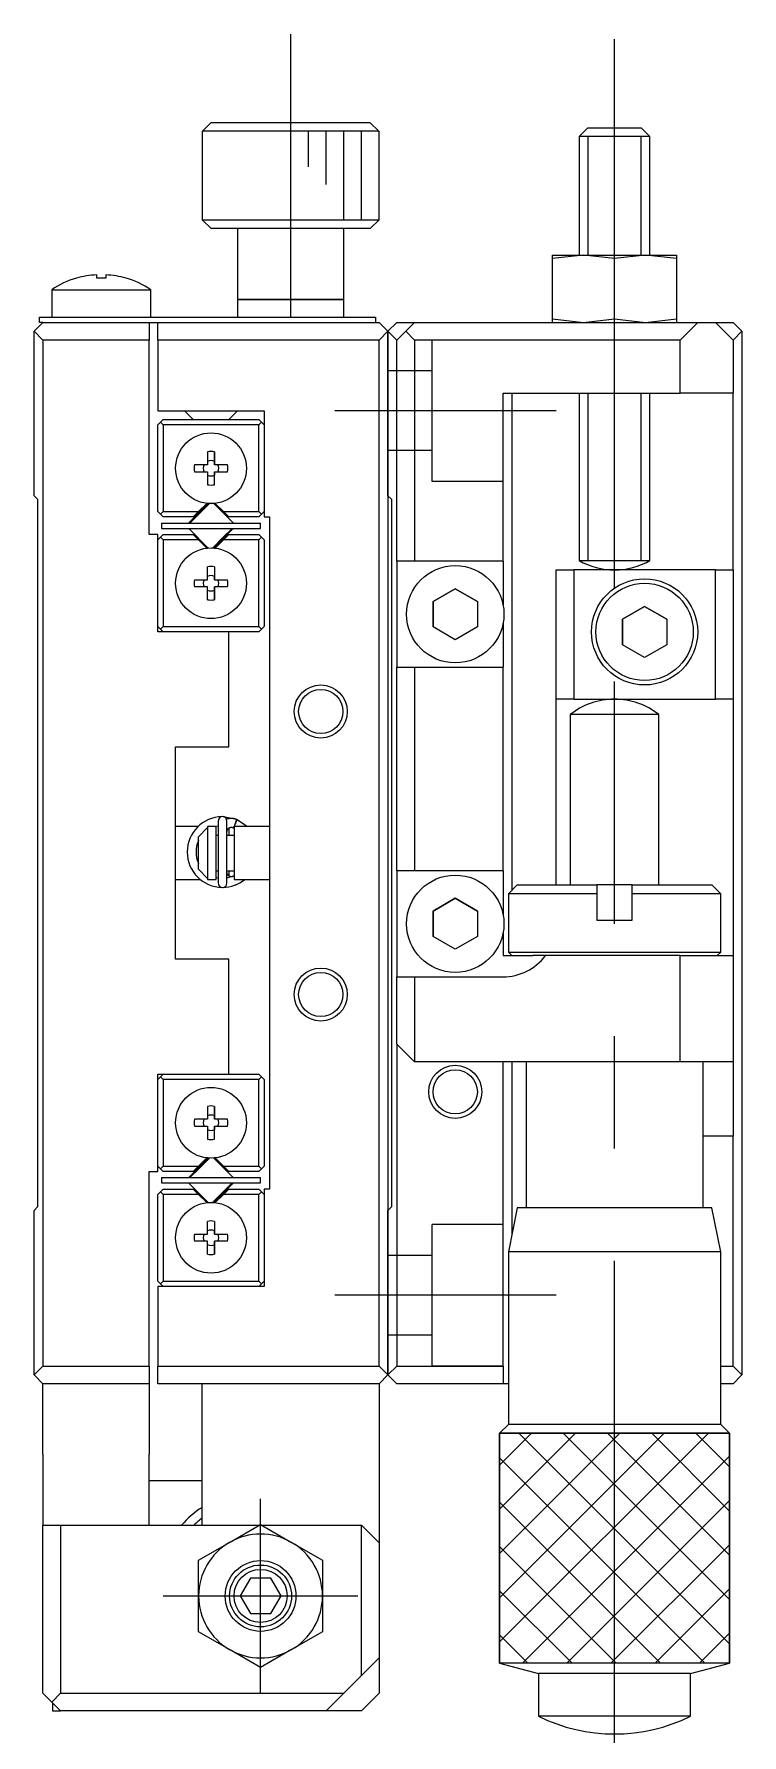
# Model space of a CAD drawing. Extents: x -7 to 351, y 10 to 246.
# Drawn here: x -7.4 to 32.6, y 88.6 to 184.7 of the extents above; entities that cross this region are included whole.
import ezdxf

# ---------------------------------------------------------------- set-up
doc = ezdxf.new("R2010")
doc.units = 0
doc.linetypes.add('CENTER', pattern=[50.8, 31.75, -6.35, 6.35, -6.35])
doc.linetypes.add('DASHED', pattern=[19.05, 12.7, -6.35])
doc.layers.get('0').update_dxf_attribs({"linetype": 'CONTINUOUS'})
doc.layers.add('CENTER', color=1, linetype='CENTER')

msp = doc.modelspace()

# ---------------------------------------------------------------- linework, layer by layer
at = {"color": 7, "linetype": 'CONTINUOUS'}
for p, q in [((2.157, 179.237), (2.659, 179.737)), ((2.157, 178.737), (2.157, 179.237)), ((12.125, 179.237), (2.157, 179.237)), ((2.659, 179.737), (11.623, 179.737)), ((11.623, 179.737), (12.125, 179.237)), ((12.125, 179.237), (12.125, 178.737)), ((23.691, 179.187), (23.441, 178.937)), ((25.441, 178.937), (23.441, 178.937)), ((23.441, 178.937), (23.441, 172.237)), ((23.941, 179.437), (23.691, 179.187)), ((23.941, 179.437), (25.441, 179.437)), ((25.441, 179.437), (26.941, 179.437)), ((27.441, 178.937), (25.441, 178.937)), ((27.191, 179.187), (26.941, 179.437)), ((27.441, 178.937), (27.191, 179.187)), ((27.441, 172.237), (27.441, 178.937)), ((2.141, 178.737), (2.157, 178.737)), ((2.141, 178.737), (2.141, 174.237)), ((12.125, 178.737), (12.141, 178.737)), ((12.141, 174.237), (12.141, 178.737)), ((2.141, 174.237), (12.141, 174.237)), ((2.141, 174.237), (2.641, 173.737)), ((11.641, 173.737), (12.141, 174.237)), ((11.641, 173.737), (2.641, 173.737)), ((4.141, 173.737), (4.141, 169.737)), ((10.141, 169.737), (10.141, 173.737)), ((23.691, 172.237), (21.941, 172.04)), ((21.941, 172.04), (21.941, 172.237)), ((21.941, 172.237), (23.691, 172.237)), ((23.691, 172.237), (27.191, 172.237)), ((25.441, 172.04), (23.691, 172.237)), ((27.191, 172.237), (25.441, 172.04)), ((28.941, 172.04), (27.191, 172.237)), ((27.191, 172.237), (28.941, 172.237)), ((28.941, 172.237), (28.941, 172.04)), ((21.941, 168.634), (21.941, 172.04)), ((25.441, 168.634), (25.441, 172.04)), ((28.941, 172.04), (28.941, 168.634)), ((-6.359, 170.279), (-3.559, 170.279)), ((-6.359, 170.279), (-6.359, 168.737)), ((-4.958, 170.93), (-4.961, 170.936)), ((-3.819, 170.93), (-3.819, 171.123)), ((-3.299, 170.93), (-3.819, 170.93)), ((-3.559, 170.279), (-0.759, 170.279)), ((-3.299, 171.123), (-3.299, 170.93)), ((-2.157, 170.936), (-2.16, 170.93)), ((-0.759, 168.737), (-0.759, 170.279)), ((4.141, 169.737), (10.141, 169.737)), ((10.141, 169.737), (4.141, 169.737)), ((4.141, 169.737), (4.141, 168.737)), ((10.141, 168.737), (10.141, 169.737)), ((-7.359, 167.937), (-6.859, 168.437)), ((-7.059, 168.437), (-7.059, 168.737)), ((-7.059, 168.737), (-5.059, 168.737)), ((-6.859, 168.437), (-7.059, 168.437)), ((-6.859, 168.437), (-0.859, 168.437)), ((-5.059, 168.737), (9.941, 168.737)), ((-0.859, 168.437), (-0.359, 168.437)), ((-0.859, 168.437), (-0.859, 167.437)), ((-0.359, 168.437), (12.141, 168.437)), ((-0.359, 167.437), (-0.359, 168.437)), ((9.941, 168.737), (11.941, 168.737)), ((11.941, 168.737), (11.941, 168.437)), ((12.641, 167.937), (12.141, 168.437)), ((12.641, 167.937), (13.141, 168.437)), ((13.141, 168.437), (14.141, 168.437)), ((13.641, 167.937), (14.141, 168.437)), ((14.141, 168.437), (30.141, 168.437)), ((21.941, 168.634), (23.691, 168.437)), ((21.941, 168.437), (21.941, 168.634)), ((23.691, 168.437), (25.441, 168.634)), ((25.441, 168.634), (27.191, 168.437)), ((27.191, 168.437), (28.941, 168.634)), ((28.941, 168.634), (28.941, 168.437)), ((30.141, 168.437), (29.141, 167.437)), ((30.141, 168.437), (31.141, 168.437)), ((32.141, 167.437), (31.141, 168.437)), ((31.141, 168.437), (32.141, 168.437)), ((32.641, 167.937), (32.141, 168.437)), ((-7.359, 158.637), (-7.359, 167.937)), ((-6.859, 167.437), (-7.359, 167.937)), ((-6.859, 167.437), (-6.859, 109.437)), ((-0.859, 167.437), (-6.859, 167.437)), ((-0.859, 156.437), (-0.859, 167.437)), ((-0.359, 167.437), (-0.359, 163.437)), ((12.141, 167.437), (-0.359, 167.437)), ((12.141, 167.437), (12.641, 167.937)), ((12.141, 109.437), (12.141, 167.437)), ((12.641, 167.937), (12.641, 108.937)), ((12.641, 158.637), (12.641, 167.937)), ((13.141, 167.437), (12.641, 167.937)), ((13.641, 167.937), (13.141, 167.437)), ((13.141, 154.937), (13.141, 167.437)), ((14.141, 167.437), (13.641, 167.937)), ((29.141, 167.437), (14.141, 167.437)), ((14.141, 167.437), (14.141, 154.937)), ((29.141, 164.437), (29.141, 167.437)), ((32.141, 167.437), (32.641, 167.937)), ((32.141, 167.437), (32.141, 164.437)), ((32.641, 167.937), (32.641, 108.937)), ((19.141, 154.937), (19.141, 164.437)), ((19.141, 164.437), (29.141, 164.437)), ((19.641, 164.437), (19.641, 136.337)), ((23.441, 164.437), (23.441, 154.973)), ((27.441, 154.973), (27.441, 164.437)), ((32.141, 164.437), (29.141, 164.437)), ((32.141, 154.437), (32.141, 164.437)), ((-0.359, 163.437), (5.641, 163.437)), ((-0.359, 162.637), (-0.209, 162.787)), ((-0.359, 157.737), (-0.359, 162.637)), ((-0.059, 162.937), (-0.209, 162.787)), ((-0.209, 162.787), (-0.059, 162.637)), ((-0.059, 162.937), (5.341, 162.937)), ((-0.059, 162.637), (-0.059, 157.737)), ((5.341, 162.637), (-0.059, 162.637)), ((1.141, 163.437), (1.391, 163.187)), ((1.391, 163.187), (1.641, 162.937)), ((3.641, 162.937), (3.891, 163.187)), ((3.891, 163.187), (4.141, 163.437)), ((5.491, 162.787), (5.341, 162.937)), ((5.341, 162.637), (5.491, 162.787)), ((5.341, 157.737), (5.341, 162.637)), ((5.491, 162.787), (5.641, 162.637)), ((5.641, 163.437), (5.641, 157.437)), ((2.441, 161.115), (2.441, 160.387)), ((2.841, 160.387), (2.841, 161.115)), ((2.841, 161.115), (2.841, 160.573)), ((2.441, 160.387), (1.712, 160.387)), ((1.712, 159.987), (2.441, 159.987)), ((2.441, 159.987), (2.441, 159.258)), ((2.841, 160.573), (2.841, 160.387)), ((3.57, 160.387), (2.841, 160.387)), ((2.841, 159.258), (2.841, 159.987)), ((2.841, 159.987), (3.57, 159.987)), ((2.841, 159.987), (2.841, 159.8)), ((2.841, 159.258), (2.841, 159.8)), ((-7.359, 158.637), (-7.159, 158.437)), ((-7.159, 158.437), (-7.159, 118.437)), ((-0.209, 157.587), (-0.359, 157.737)), ((-0.059, 157.737), (-0.209, 157.587)), ((-0.059, 157.737), (1.939, 157.737)), ((2.464, 158.174), (1.404, 157.114)), ((1.448, 157.087), (2.535, 158.174)), ((1.639, 157.437), (1.939, 157.737)), ((1.939, 157.737), (2.403, 158.201)), ((3.879, 157.114), (2.818, 158.174)), ((2.88, 158.201), (3.344, 157.737)), ((3.344, 157.737), (5.341, 157.737)), ((3.344, 157.737), (3.644, 157.437)), ((5.491, 157.587), (5.341, 157.737)), ((5.641, 157.737), (5.491, 157.587)), ((12.641, 158.637), (12.841, 158.437)), ((12.841, 158.437), (12.841, 118.437)), ((-0.209, 157.587), (-0.059, 157.437)), ((-0.159, 157.087), (-0.159, 156.787)), ((-0.159, 157.087), (5.441, 157.087)), ((-0.159, 156.787), (5.441, 156.787)), ((1.639, 157.437), (-0.059, 157.437)), ((1.404, 156.76), (2.464, 155.699)), ((2.818, 155.699), (3.879, 156.76)), ((3.835, 156.787), (3.313, 156.265)), ((5.341, 157.437), (3.644, 157.437)), ((5.341, 157.437), (5.491, 157.587)), ((5.441, 156.787), (5.441, 157.087)), ((5.641, 157.437), (5.941, 157.437)), ((5.941, 157.437), (5.941, 119.437)), ((-0.359, 156.437), (-0.859, 156.437)), ((-0.359, 150.937), (-0.359, 156.437)), ((-0.359, 156.137), (-0.209, 156.287)), ((-0.059, 156.437), (-0.209, 156.287)), ((-0.209, 156.287), (-0.059, 156.137)), ((-0.059, 156.437), (1.639, 156.437)), ((-0.059, 156.137), (-0.059, 151.237)), ((1.939, 156.137), (-0.059, 156.137)), ((1.939, 156.137), (1.639, 156.437)), ((2.403, 155.673), (1.939, 156.137)), ((3.313, 156.265), (2.747, 155.699)), ((3.344, 156.137), (2.88, 155.673)), ((3.644, 156.437), (3.344, 156.137)), ((5.341, 156.137), (3.344, 156.137)), ((3.644, 156.437), (5.341, 156.437)), ((5.491, 156.287), (5.341, 156.437)), ((5.341, 156.137), (5.491, 156.287)), ((5.341, 151.237), (5.341, 156.137)), ((5.491, 156.287), (5.641, 156.137)), ((5.641, 156.137), (5.641, 151.237)), ((14.141, 154.937), (13.141, 154.937)), ((13.141, 154.937), (13.141, 148.937)), ((19.141, 154.937), (14.141, 154.937)), ((19.141, 154.937), (19.141, 152.459)), ((23.441, 154.973), (25.441, 154.973)), ((23.441, 154.973), (25.441, 154.973)), ((25.441, 154.973), (27.441, 154.973)), ((25.441, 154.973), (27.441, 154.973)), ((1.712, 153.887), (2.441, 153.887)), ((2.441, 153.887), (2.441, 154.615)), ((2.841, 154.615), (2.841, 153.887)), ((2.841, 154.615), (2.841, 154.073)), ((2.841, 153.887), (2.841, 154.073)), ((2.841, 153.887), (3.57, 153.887)), ((22.141, 147.137), (22.141, 154.437)), ((22.141, 154.437), (23.141, 154.437)), ((23.141, 154.437), (23.141, 147.137)), ((31.141, 154.437), (23.141, 154.437)), ((31.141, 147.137), (31.141, 154.437)), ((31.141, 154.437), (32.141, 154.437)), ((32.141, 154.437), (32.141, 147.137)), ((2.441, 153.487), (1.712, 153.487)), ((2.441, 152.758), (2.441, 153.487)), ((2.841, 153.487), (2.841, 152.758)), ((3.57, 153.487), (2.841, 153.487)), ((2.841, 153.3), (2.841, 153.487)), ((2.841, 152.758), (2.841, 153.3)), ((15.191, 152.658), (16.441, 153.38)), ((16.441, 153.38), (15.191, 152.658)), ((16.441, 153.38), (17.691, 152.658)), ((17.691, 152.658), (16.441, 153.38)), ((15.191, 151.215), (15.191, 152.658)), ((15.191, 152.658), (15.191, 151.215)), ((17.691, 152.658), (17.691, 151.215)), ((25.891, 151.658), (27.141, 152.38)), ((27.141, 152.38), (25.891, 151.658)), ((27.141, 152.38), (28.391, 151.658)), ((28.391, 151.658), (27.141, 152.38)), ((-0.209, 151.087), (-0.359, 151.237)), ((-0.059, 151.237), (-0.209, 151.087)), ((-0.209, 151.087), (-0.059, 150.937)), ((-0.059, 151.237), (5.341, 151.237)), ((5.491, 151.087), (5.341, 151.237)), ((5.341, 150.937), (5.491, 151.087)), ((5.641, 151.237), (5.491, 151.087)), ((16.441, 150.493), (15.191, 151.215)), ((17.691, 151.215), (16.441, 150.493)), ((19.141, 151.415), (19.141, 148.937)), ((25.891, 150.215), (25.891, 151.658)), ((25.891, 151.658), (25.891, 150.215)), ((28.391, 151.658), (28.391, 150.215)), ((3.641, 150.937), (-0.359, 150.937)), ((5.341, 150.937), (3.641, 150.937)), ((3.641, 144.437), (3.641, 150.937)), ((27.141, 149.493), (25.891, 150.215)), ((28.391, 150.215), (27.141, 149.493)), ((13.141, 137.437), (13.141, 148.937)), ((13.141, 148.937), (14.141, 148.937)), ((14.141, 148.937), (14.141, 137.437)), ((14.141, 148.937), (19.141, 148.937)), ((19.141, 137.437), (19.141, 148.937)), ((23.141, 147.137), (22.141, 147.137)), ((22.141, 136.637), (22.141, 147.137)), ((23.141, 147.137), (31.141, 147.137)), ((32.141, 147.137), (31.141, 147.137)), ((32.141, 147.137), (32.141, 132.637)), ((23.396, 146.259), (22.941, 146.259)), ((22.941, 146.259), (22.941, 136.637)), ((27.941, 146.259), (23.396, 146.259)), ((27.941, 136.637), (27.941, 146.259)), ((0.641, 144.437), (3.641, 144.437)), ((0.641, 132.437), (0.641, 144.437)), ((4.087, 140.328), (3.323, 140.492)), ((3.758, 140.391), (3.721, 140.389)), ((3.795, 140.392), (3.758, 140.391)), ((3.832, 140.391), (3.795, 140.392)), ((3.869, 140.388), (3.832, 140.391)), ((1.912, 139.937), (0.641, 139.937)), ((1.941, 139.353), (2.441, 139.882)), ((2.441, 139.937), (2.441, 139.882)), ((2.941, 139.937), (2.441, 139.937)), ((2.441, 139.882), (2.441, 136.991)), ((2.882, 139.937), (3.044, 139.974)), ((2.941, 136.937), (2.941, 139.937)), ((3.044, 139.437), (2.941, 139.437)), ((3.044, 139.437), (2.941, 139.437)), ((3.044, 140.244), (3.044, 136.744)), ((3.541, 140.349), (3.523, 140.343)), ((3.576, 140.361), (3.541, 140.349)), ((3.544, 136.744), (3.544, 140.244)), ((3.544, 139.653), (3.545, 139.666)), ((3.544, 139.642), (3.544, 139.653)), ((3.941, 139.437), (3.544, 139.437)), ((3.641, 139.437), (3.544, 139.437)), ((3.545, 139.666), (3.546, 139.678)), ((3.546, 139.678), (3.548, 139.69)), ((3.548, 139.69), (3.551, 139.702)), ((3.551, 139.702), (3.554, 139.714)), ((3.554, 139.714), (3.558, 139.725)), ((3.558, 139.725), (3.562, 139.737)), ((3.562, 139.737), (3.567, 139.748)), ((3.567, 139.748), (3.572, 139.759)), ((3.572, 139.759), (3.578, 139.77)), ((3.612, 140.37), (3.576, 140.361)), ((3.578, 139.77), (3.585, 139.78)), ((3.585, 139.78), (3.591, 139.79)), ((3.591, 139.79), (3.599, 139.8)), ((3.599, 139.8), (3.607, 139.809)), ((3.607, 139.809), (3.615, 139.818)), ((3.648, 140.378), (3.612, 140.37)), ((3.615, 139.818), (3.624, 139.827)), ((3.624, 139.827), (3.633, 139.835)), ((3.633, 139.835), (3.643, 139.843)), ((3.641, 139.842), (3.641, 139.437)), ((3.643, 139.843), (3.653, 139.85)), ((3.684, 140.385), (3.648, 140.378)), ((3.653, 139.85), (3.663, 139.857)), ((3.663, 139.857), (3.674, 139.863)), ((3.674, 139.863), (3.685, 139.868)), ((3.721, 140.389), (3.684, 140.385)), ((3.685, 139.868), (3.696, 139.873)), ((3.696, 139.873), (3.708, 139.878)), ((3.708, 139.878), (3.719, 139.882)), ((3.719, 139.882), (3.731, 139.885)), ((3.731, 139.885), (3.743, 139.888)), ((3.743, 139.888), (3.756, 139.89)), ((3.756, 139.89), (3.768, 139.891)), ((3.768, 139.891), (3.78, 139.892)), ((3.78, 139.892), (3.793, 139.892)), ((3.793, 139.892), (3.805, 139.891)), ((3.805, 139.891), (3.818, 139.89)), ((3.818, 139.89), (3.83, 139.889)), ((3.83, 139.889), (3.842, 139.886)), ((3.842, 139.886), (3.854, 139.883)), ((3.854, 139.883), (3.866, 139.879)), ((3.866, 139.879), (3.878, 139.875)), ((3.906, 140.383), (3.869, 140.388)), ((3.878, 139.875), (3.884, 139.872)), ((3.885, 139.873), (3.941, 139.848)), ((3.889, 139.873), (3.886, 139.872)), ((3.892, 139.875), (3.889, 139.873)), ((3.896, 139.878), (3.892, 139.875)), ((3.946, 139.934), (3.894, 139.87)), ((3.901, 139.883), (3.896, 139.878)), ((3.906, 139.889), (3.901, 139.883)), ((3.942, 140.376), (3.906, 140.383)), ((3.912, 139.897), (3.906, 139.889)), ((3.918, 139.906), (3.912, 139.897)), ((3.924, 139.916), (3.918, 139.906)), ((3.931, 139.927), (3.924, 139.916)), ((3.938, 139.939), (3.931, 139.927)), ((3.945, 139.952), (3.938, 139.939)), ((3.941, 139.937), (3.941, 136.937)), ((5.941, 139.937), (3.941, 139.937)), ((3.978, 140.368), (3.942, 140.376)), ((3.953, 139.966), (3.945, 139.952)), ((4.09, 140.327), (3.946, 139.934)), ((3.961, 139.981), (3.953, 139.966)), ((3.969, 139.997), (3.961, 139.981)), ((3.977, 140.013), (3.969, 139.997)), ((3.985, 140.03), (3.977, 140.013)), ((4.014, 140.357), (3.978, 140.368)), ((3.993, 140.048), (3.985, 140.03)), ((4.001, 140.065), (3.993, 140.048)), ((4.009, 140.083), (4.001, 140.065)), ((4.016, 140.101), (4.009, 140.083)), ((4.049, 140.345), (4.014, 140.357)), ((4.024, 140.119), (4.016, 140.101)), ((4.031, 140.137), (4.024, 140.119)), ((4.038, 140.155), (4.031, 140.137)), ((4.045, 140.173), (4.038, 140.155)), ((4.051, 140.19), (4.045, 140.173)), ((4.081, 140.332), (4.049, 140.345)), ((4.057, 140.206), (4.051, 140.19)), ((4.062, 140.222), (4.057, 140.206)), ((4.067, 140.237), (4.062, 140.222)), ((4.071, 140.251), (4.067, 140.237)), ((4.075, 140.264), (4.071, 140.251)), ((4.078, 140.277), (4.075, 140.264)), ((4.081, 140.288), (4.078, 140.277)), ((4.08, 140.332), (4.082, 140.332)), ((4.676, 139.937), (4.081, 140.331)), ((4.083, 140.298), (4.081, 140.288)), ((4.082, 140.332), (4.084, 140.329)), ((4.084, 140.307), (4.083, 140.298)), ((4.084, 140.329), (4.085, 140.326)), ((4.085, 140.315), (4.084, 140.307)), ((4.085, 140.326), (4.085, 140.321)), ((4.085, 140.321), (4.085, 140.315)), ((4.162, 140.294), (4.087, 140.328)), ((1.941, 137.52), (1.941, 139.353)), ((2.441, 136.991), (1.941, 137.52)), ((0.641, 136.937), (2.041, 136.937)), ((2.441, 136.991), (2.441, 136.937)), ((2.441, 136.937), (2.941, 136.937)), ((2.941, 137.437), (3.044, 137.437)), ((2.941, 137.437), (3.044, 137.437)), ((3.044, 137.014), (2.941, 137.035)), ((3.544, 137.437), (3.941, 137.437)), ((3.544, 137.437), (3.641, 137.437)), ((3.544, 137.341), (3.544, 137.346)), ((3.544, 137.328), (3.544, 137.341)), ((3.545, 137.316), (3.544, 137.328)), ((3.941, 137.14), (3.544, 137.014)), ((3.547, 137.304), (3.545, 137.316)), ((3.549, 137.292), (3.547, 137.304)), ((3.552, 137.28), (3.549, 137.292)), ((3.556, 137.268), (3.552, 137.28)), ((3.56, 137.257), (3.556, 137.268)), ((3.564, 137.246), (3.56, 137.257)), ((3.569, 137.234), (3.564, 137.246)), ((3.575, 137.223), (3.569, 137.234)), ((3.581, 137.213), (3.575, 137.223)), ((3.588, 137.203), (3.581, 137.213)), ((3.595, 137.193), (3.588, 137.203)), ((3.603, 137.183), (3.595, 137.193)), ((3.611, 137.174), (3.603, 137.183)), ((3.62, 137.165), (3.611, 137.174)), ((3.629, 137.156), (3.62, 137.165)), ((3.638, 137.149), (3.629, 137.156)), ((3.648, 137.141), (3.638, 137.149)), ((3.641, 137.437), (3.641, 137.146)), ((3.658, 137.134), (3.648, 137.141)), ((3.669, 137.128), (3.658, 137.134)), ((3.68, 137.122), (3.669, 137.128)), ((3.691, 137.116), (3.68, 137.122)), ((3.702, 137.112), (3.691, 137.116)), ((3.714, 137.108), (3.702, 137.112)), ((3.726, 137.104), (3.714, 137.108)), ((3.738, 137.101), (3.726, 137.104)), ((3.75, 137.099), (3.738, 137.101)), ((3.763, 137.097), (3.75, 137.099)), ((3.775, 137.096), (3.763, 137.097)), ((3.787, 137.095), (3.775, 137.096)), ((3.8, 137.096), (3.787, 137.095)), ((3.812, 137.097), (3.8, 137.096)), ((3.825, 137.098), (3.812, 137.097)), ((3.837, 137.1), (3.825, 137.098)), ((3.849, 137.103), (3.837, 137.1)), ((3.861, 137.106), (3.849, 137.103)), ((3.873, 137.11), (3.861, 137.106)), ((3.884, 137.115), (3.873, 137.11)), ((3.886, 137.115), (3.883, 137.114)), ((3.941, 136.937), (5.941, 136.937)), ((4.018, 136.632), (4.019, 136.632)), ((4.019, 136.632), (4.02, 136.632)), ((4.02, 136.632), (4.022, 136.633)), ((4.022, 136.633), (4.023, 136.633)), ((4.023, 136.633), (4.024, 136.634)), ((4.024, 136.634), (4.026, 136.634)), ((4.026, 136.634), (4.029, 136.635)), ((4.029, 136.635), (4.031, 136.636)), ((4.031, 136.636), (4.036, 136.638)), ((4.036, 136.638), (4.081, 136.655)), ((4.077, 136.656), (4.08, 136.655)), ((4.08, 136.655), (4.079, 136.656)), ((4.081, 136.655), (4.08, 136.655)), ((14.141, 137.437), (13.141, 137.437)), ((13.141, 137.437), (13.141, 131.437)), ((19.141, 137.437), (14.141, 137.437)), ((19.141, 137.437), (19.141, 134.959)), ((19.941, 136.637), (19.441, 136.137)), ((19.941, 136.637), (24.441, 136.637)), ((24.441, 136.637), (24.441, 136.137)), ((26.442, 136.637), (24.441, 136.637)), ((26.441, 136.137), (26.441, 136.637)), ((26.441, 136.637), (30.941, 136.637)), ((31.441, 136.137), (30.941, 136.637)), ((15.191, 135.158), (16.441, 135.88)), ((16.441, 135.88), (15.191, 135.158)), ((16.441, 135.88), (17.691, 135.158)), ((17.691, 135.158), (16.441, 135.88)), ((24.441, 136.137), (19.441, 136.137)), ((19.441, 136.137), (19.441, 132.837)), ((24.441, 136.137), (24.441, 134.637)), ((31.441, 136.137), (26.441, 136.137)), ((26.441, 134.637), (26.441, 136.137)), ((31.441, 132.837), (31.441, 136.137)), ((15.191, 133.715), (15.191, 135.158)), ((15.191, 135.158), (15.191, 133.715)), ((17.691, 135.158), (17.691, 133.715)), ((24.441, 134.637), (26.441, 134.637)), ((16.441, 132.993), (15.191, 133.715)), ((17.691, 133.715), (16.441, 132.993)), ((19.141, 133.915), (19.141, 132.637)), ((19.441, 132.837), (25.441, 132.837)), ((19.441, 132.837), (19.641, 132.637)), ((25.441, 132.837), (31.441, 132.837)), ((31.241, 132.637), (31.441, 132.837)), ((3.641, 132.437), (0.641, 132.437)), ((3.641, 125.937), (3.641, 132.437)), ((19.141, 132.637), (20.816, 132.637)), ((21.541, 132.637), (20.816, 132.637)), ((29.141, 132.637), (21.541, 132.637)), ((29.141, 126.637), (29.141, 132.637)), ((29.141, 132.637), (32.141, 132.637)), ((32.141, 132.637), (32.141, 126.637)), ((13.141, 131.437), (14.141, 131.437)), ((13.141, 127.637), (13.141, 131.437)), ((14.141, 131.437), (14.141, 126.637)), ((14.141, 131.437), (19.141, 131.437)), ((13.141, 127.637), (14.141, 126.637)), ((13.141, 127.637), (13.141, 109.437)), ((29.141, 126.637), (14.141, 126.637)), ((19.141, 109.437), (19.141, 126.637)), ((19.641, 126.637), (19.641, 116.887)), ((20.441, 126.637), (20.441, 118.387)), ((32.141, 126.637), (29.141, 126.637)), ((30.441, 118.387), (30.441, 126.637)), ((32.141, 126.637), (32.141, 122.437)), ((-0.359, 125.937), (3.641, 125.937)), ((-0.359, 120.437), (-0.359, 125.937)), ((-0.359, 125.637), (-0.209, 125.787)), ((-0.059, 125.937), (-0.209, 125.787)), ((-0.209, 125.787), (-0.059, 125.637)), ((-0.059, 125.637), (-0.059, 120.737)), ((5.341, 125.637), (-0.059, 125.637)), ((3.641, 125.937), (5.341, 125.937)), ((5.491, 125.787), (5.341, 125.937)), ((5.341, 125.637), (5.491, 125.787)), ((5.341, 120.737), (5.341, 125.637)), ((5.491, 125.787), (5.641, 125.637)), ((5.641, 125.637), (5.641, 120.737)), ((2.441, 124.115), (2.441, 123.387)), ((2.841, 123.387), (2.841, 124.115)), ((2.841, 124.115), (2.841, 123.573)), ((2.441, 123.387), (1.712, 123.387)), ((2.841, 123.573), (2.841, 123.387)), ((3.57, 123.387), (2.841, 123.387)), ((1.712, 122.987), (2.441, 122.987)), ((2.441, 122.987), (2.441, 122.258)), ((2.841, 122.258), (2.841, 122.987)), ((2.841, 122.987), (3.57, 122.987)), ((2.841, 122.987), (2.841, 122.8)), ((2.841, 122.258), (2.841, 122.8)), ((32.141, 122.437), (30.441, 122.437)), ((32.141, 109.437), (32.141, 122.437)), ((2.464, 121.174), (1.404, 120.114)), ((1.939, 120.737), (2.403, 121.201)), ((1.969, 120.609), (2.535, 121.174)), ((3.879, 120.114), (2.818, 121.174)), ((2.88, 121.201), (3.344, 120.737)), ((-0.859, 120.437), (-0.359, 120.437)), ((-0.859, 109.437), (-0.859, 120.437)), ((-0.209, 120.587), (-0.359, 120.737)), ((-0.059, 120.737), (-0.209, 120.587)), ((-0.209, 120.587), (-0.059, 120.437)), ((-0.059, 120.737), (1.939, 120.737)), ((1.639, 120.437), (-0.059, 120.437)), ((1.448, 120.087), (1.969, 120.609)), ((1.639, 120.437), (1.939, 120.737)), ((3.344, 120.737), (5.341, 120.737)), ((3.344, 120.737), (3.644, 120.437)), ((5.341, 120.437), (3.644, 120.437)), ((5.491, 120.587), (5.341, 120.737)), ((5.341, 120.437), (5.491, 120.587)), ((5.641, 120.737), (5.491, 120.587)), ((-0.359, 119.137), (-0.209, 119.287)), ((-0.059, 119.437), (-0.209, 119.287)), ((-0.209, 119.287), (-0.059, 119.137)), ((-0.159, 120.087), (-0.159, 119.787)), ((-0.159, 120.087), (5.441, 120.087)), ((-0.159, 119.787), (5.441, 119.787)), ((-0.059, 119.437), (1.639, 119.437)), ((1.404, 119.76), (2.464, 118.699)), ((1.939, 119.137), (1.639, 119.437)), ((3.835, 119.787), (2.747, 118.699)), ((2.818, 118.699), (3.879, 119.76)), ((3.644, 119.437), (3.344, 119.137)), ((3.644, 119.437), (5.341, 119.437)), ((5.491, 119.287), (5.341, 119.437)), ((5.341, 119.137), (5.491, 119.287)), ((5.441, 119.787), (5.441, 120.087)), ((5.491, 119.287), (5.641, 119.137)), ((5.641, 119.437), (5.641, 113.937)), ((5.941, 119.437), (5.641, 119.437)), ((-7.159, 118.437), (-7.359, 118.237)), ((-0.359, 114.237), (-0.359, 119.137)), ((-0.059, 119.137), (-0.059, 114.237)), ((1.939, 119.137), (-0.059, 119.137)), ((2.403, 118.673), (1.939, 119.137)), ((3.344, 119.137), (2.88, 118.673)), ((5.341, 119.137), (3.344, 119.137)), ((5.341, 114.237), (5.341, 119.137)), ((12.841, 118.437), (12.641, 118.237)), ((19.941, 118.387), (19.441, 115.887)), ((20.441, 118.387), (19.941, 118.387)), ((20.942, 118.387), (19.941, 118.387)), ((21.146, 118.387), (20.191, 118.387)), ((20.441, 118.387), (20.191, 118.387)), ((30.941, 118.387), (20.942, 118.387)), ((30.691, 118.387), (21.146, 118.387)), ((30.941, 118.387), (30.441, 118.387)), ((30.691, 118.387), (30.441, 118.387)), ((31.441, 115.887), (30.941, 118.387)), ((-7.359, 108.937), (-7.359, 118.237)), ((2.441, 116.887), (2.441, 117.615)), ((2.841, 117.615), (2.841, 116.887)), ((2.841, 117.615), (2.841, 117.073)), ((12.641, 108.937), (12.641, 118.237)), ((1.712, 116.887), (2.441, 116.887)), ((2.441, 116.487), (1.712, 116.487)), ((2.441, 115.758), (2.441, 116.487)), ((2.841, 116.887), (2.841, 117.073)), ((2.841, 116.887), (3.57, 116.887)), ((2.841, 116.487), (2.841, 115.758)), ((3.57, 116.487), (2.841, 116.487)), ((2.841, 116.3), (2.841, 116.487)), ((2.841, 115.758), (2.841, 116.3)), ((20.533, 115.887), (19.441, 115.887)), ((19.441, 115.887), (19.441, 106.137)), ((31.441, 115.887), (20.533, 115.887)), ((31.441, 106.137), (31.441, 115.887)), ((-0.209, 114.087), (-0.359, 114.237)), ((-0.359, 113.937), (-0.359, 109.437)), ((5.641, 113.937), (-0.359, 113.937)), ((-0.059, 114.237), (-0.209, 114.087)), ((-0.209, 114.087), (-0.059, 113.937)), ((-0.059, 114.237), (5.341, 114.237)), ((5.491, 114.087), (5.341, 114.237)), ((5.341, 113.937), (5.491, 114.087)), ((5.641, 114.237), (5.491, 114.087)), ((-7.359, 108.937), (-6.859, 109.437)), ((-6.859, 108.437), (-7.359, 108.937)), ((-6.859, 109.437), (-0.859, 109.437)), ((-0.859, 109.437), (-0.859, 108.437)), ((-0.359, 109.437), (12.141, 109.437)), ((-0.359, 108.437), (-0.359, 109.437)), ((12.641, 108.937), (12.141, 109.437)), ((12.141, 108.437), (12.641, 108.937)), ((12.641, 108.937), (13.141, 109.437)), ((13.141, 108.437), (12.641, 108.937)), ((13.141, 109.437), (19.141, 109.437)), ((19.141, 109.437), (19.141, 108.437)), ((31.441, 109.437), (32.141, 109.437)), ((32.641, 108.937), (32.141, 109.437)), ((32.141, 108.437), (32.641, 108.937)), ((-6.859, 104.437), (-6.859, 108.437)), ((-0.859, 108.437), (-6.859, 108.437)), ((-0.859, 108.437), (-0.859, 104.437)), ((12.141, 108.437), (-0.359, 108.437)), ((2.141, 100.437), (2.141, 108.437)), ((12.141, 108.437), (12.141, 99.437)), ((19.141, 108.437), (13.141, 108.437)), ((19.441, 108.437), (19.141, 108.437)), ((32.141, 108.437), (31.441, 108.437)), ((19.441, 106.137), (18.941, 105.637)), ((20.533, 106.137), (19.441, 106.137)), ((31.441, 106.137), (20.533, 106.137)), ((31.941, 105.637), (31.441, 106.137)), ((20.124, 105.637), (18.941, 105.637)), ((18.941, 92.637), (18.941, 105.637)), ((18.941, 105.637), (31.941, 105.637)), ((31.941, 105.637), (31.941, 92.637)), ((-6.859, 104.437), (-6.859, 100.437)), ((-0.859, 100.437), (-0.859, 104.437)), ((2.141, 102.937), (-0.859, 102.937)), ((-6.859, 90.937), (-6.859, 100.437)), ((-6.859, 100.437), (-5.859, 100.437)), ((-5.859, 100.437), (-5.859, 90.937)), ((-5.859, 100.437), (5.369, 100.437)), ((3.691, 99.468), (5.441, 100.478)), ((5.441, 100.478), (7.191, 99.468)), ((5.513, 100.437), (11.141, 100.437)), ((11.141, 91.937), (11.141, 100.437)), ((11.141, 100.437), (12.141, 99.437)), ((1.941, 98.457), (3.691, 99.468)), ((7.191, 99.468), (8.941, 98.457)), ((12.141, 99.437), (12.141, 92.937)), ((1.941, 96.437), (1.941, 98.457)), ((8.941, 98.457), (8.941, 96.437)), ((4.864, 97.437), (4.287, 96.437)), ((6.019, 97.437), (4.864, 97.437)), ((6.596, 96.437), (6.019, 97.437)), ((1.941, 94.416), (1.941, 96.437)), ((4.287, 96.437), (4.864, 95.437)), ((6.019, 95.437), (6.596, 96.437)), ((8.941, 96.437), (8.941, 94.416)), ((4.864, 95.437), (6.019, 95.437)), ((3.691, 93.406), (1.941, 94.416)), ((8.941, 94.416), (7.191, 93.406)), ((5.441, 92.395), (3.691, 93.406)), ((7.191, 93.406), (5.441, 92.395)), ((12.141, 92.937), (11.141, 91.937)), ((12.141, 92.937), (12.141, 90.937)), ((20.124, 92.637), (18.941, 92.637)), ((18.941, 92.637), (21.141, 92.047)), ((31.941, 92.637), (18.941, 92.637)), ((29.741, 92.047), (31.941, 92.637)), ((10.141, 90.937), (11.141, 91.937)), ((21.924, 92.047), (21.141, 92.047)), ((21.141, 92.047), (21.141, 89.637)), ((29.741, 92.047), (21.924, 92.047)), ((29.741, 89.637), (29.741, 92.047)), ((-6.359, 90.437), (-6.859, 90.937)), ((-6.359, 90.437), (-5.859, 90.937)), ((-5.859, 89.937), (-6.359, 90.437)), ((-5.859, 90.937), (10.141, 90.937)), ((10.141, 90.937), (9.141, 89.937)), ((11.141, 89.937), (12.141, 90.937)), ((-6.309, 90.387), (-6.309, 89.937)), ((-6.309, 89.937), (-5.859, 89.937)), ((-6.309, 89.937), (-5.859, 89.937)), ((9.141, 89.937), (-5.859, 89.937)), ((11.141, 89.937), (9.141, 89.937)), ((21.924, 89.637), (21.141, 89.637)), ((29.741, 89.637), (21.924, 89.637))]:
    msp.add_line(p, q, dxfattribs=at)
at = {"color": 3, "linetype": 'CONTINUOUS'}
for p, q in [((8.141, 177.237), (8.141, 179.237)), ((9.141, 176.237), (9.141, 179.237)), ((10.141, 174.237), (10.141, 179.237)), ((11.141, 174.237), (11.141, 179.237)), ((23.941, 178.937), (23.941, 172.237)), ((26.941, 172.237), (26.941, 178.937)), ((23.941, 164.437), (23.941, 154.973)), ((26.941, 154.973), (26.941, 164.437)), ((18.941, 105.637), (18.941, 92.637)), ((20.741, 105.637), (18.941, 103.837)), ((23.241, 105.637), (18.941, 101.337)), ((25.741, 105.637), (18.941, 98.837)), ((28.241, 105.637), (18.941, 96.337)), ((30.741, 105.637), (18.941, 93.837)), ((20.041, 105.637), (31.941, 93.737)), ((31.941, 105.637), (20.124, 105.637)), ((22.541, 105.637), (31.941, 96.237)), ((25.041, 105.637), (31.941, 98.737)), ((27.541, 105.637), (31.941, 101.237)), ((30.041, 105.637), (31.941, 103.737)), ((31.941, 92.637), (31.941, 105.637)), ((18.941, 104.237), (30.541, 92.637)), ((31.941, 104.337), (20.241, 92.637)), ((18.941, 101.737), (28.041, 92.637)), ((31.941, 101.837), (22.741, 92.637)), ((18.941, 99.237), (25.541, 92.637)), ((31.941, 99.337), (25.241, 92.637)), ((18.941, 96.737), (23.041, 92.637)), ((31.941, 96.837), (27.741, 92.637)), ((18.941, 94.237), (20.541, 92.637)), ((31.941, 94.337), (30.241, 92.637)), ((31.941, 92.637), (20.124, 92.637))]:
    msp.add_line(p, q, dxfattribs=at)
at = {"color": 3, "linetype": 'DASHED'}
for p, q in [((15.141, 159.437), (15.141, 167.437)), ((19.141, 167.437), (15.141, 167.437)), ((15.141, 165.687), (12.641, 165.687)), ((15.141, 161.187), (12.641, 161.187)), ((19.141, 159.437), (15.141, 159.437)), ((15.141, 109.437), (15.141, 117.437)), ((19.141, 117.437), (15.141, 117.437)), ((15.141, 115.687), (12.641, 115.687)), ((15.141, 111.187), (12.641, 111.187)), ((19.141, 109.437), (15.141, 109.437))]:
    msp.add_line(p, q, dxfattribs=at)
at = {"color": 7, "linetype": 'CONTINUOUS'}
for centre, radius in [((2.641, 160.187), 2), ((2.641, 153.687), 2), ((16.441, 151.937), 2.75), ((27.141, 150.937), 3), ((27.141, 150.937), 2.75), ((8.841, 146.437), 1.25), ((16.441, 134.437), 2.75), ((8.841, 130.437), 1.25), ((16.441, 124.937), 1.25), ((2.641, 123.187), 2), ((2.641, 116.687), 2), ((5.441, 96.437), 2), ((5.441, 96.437), 1.5)]:
    msp.add_circle(centre, radius, dxfattribs=at)
at = {"color": 3, "linetype": 'CONTINUOUS'}
for centre, radius in [((8.841, 146.437), 1.5), ((8.841, 130.437), 1.5), ((16.441, 124.937), 1.5), ((5.441, 96.437), 1.75)]:
    msp.add_circle(centre, radius, dxfattribs=at)
at = {"color": 7, "linetype": 'CONTINUOUS'}
for centre, radius, start, end in [((-3.559, 166.137), 5, 106.28584, 124.0558), ((-3.559, 166.137), 4.993, 92.98477, 106.27256), ((-3.559, 166.137), 4.993, 73.72744, 87.01523), ((-3.559, 166.137), 5, 55.9442, 73.71416), ((2.641, 160.187), 0.95, 77.8468, 102.1532), ((2.641, 160.187), 0.435, 62.63352, 117.36648), ((2.641, 160.187), 0.95, 167.8468, 192.1532), ((2.641, 160.187), 0.435, 152.63352, 207.36648), ((2.641, 160.187), 0.435, 242.63352, 297.36648), ((2.641, 160.187), 0.435, 332.63352, 27.36648), ((2.641, 160.187), 0.95, 347.8468, 12.1532), ((2.641, 160.187), 0.95, 257.8468, 282.1532), ((2.606, 158.033), 0.2, 126.85803, 135), ((2.677, 158.033), 0.2, 128.73876, 135), ((2.677, 158.033), 0.2, 45, 53.14197), ((1.545, 156.972), 0.2, 135, 145.0247), ((1.545, 156.901), 0.2, 214.9753, 225), ((3.737, 156.972), 0.2, 34.9753, 45), ((3.737, 156.901), 0.2, 315, 325.0247), ((2.606, 155.841), 0.2, 225, 233.14197), ((2.606, 155.841), 0.2, 308.73876, 315), ((2.677, 155.841), 0.2, 306.85803, 315), ((25.441, 158.437), 4, 240, 270), ((25.441, 158.437), 4, 270, 300), ((2.641, 153.687), 0.95, 167.8468, 192.1532), ((2.641, 153.687), 0.435, 152.63352, 207.36648), ((2.641, 153.687), 0.95, 77.8468, 102.1532), ((2.641, 153.687), 0.435, 62.63352, 117.36648), ((2.641, 153.687), 0.435, 332.63352, 27.36648), ((2.641, 153.687), 0.95, 347.8468, 12.1532), ((2.641, 153.687), 0.435, 242.63352, 297.36648), ((2.641, 153.687), 0.95, 257.8468, 282.1532), ((25.441, 143.137), 4, 90, 128.6822), ((25.441, 143.137), 4, 51.31782, 90), ((3.294, 138.494), 1.999, 90.84934, 269.20168), ((3.294, 140.244), 0.25, 0, 180), ((3.294, 138.494), 1.501, 154.31047, 205.69476), ((3.294, 136.744), 0.25, 180, 0), ((3.292, 138.5), 2.005, 270.94296, 308.75848), ((19.141, 134.437), 3, 270, 323.1301), ((2.641, 123.187), 0.95, 77.8468, 102.1532), ((2.641, 123.187), 0.95, 167.8468, 192.1532), ((2.641, 123.187), 0.435, 152.63352, 207.36648), ((2.641, 123.187), 0.435, 62.63352, 117.36648), ((2.641, 123.187), 0.435, 332.63352, 27.36648), ((2.641, 123.187), 0.95, 347.8468, 12.1532), ((2.641, 123.187), 0.435, 242.63352, 297.36648), ((2.641, 123.187), 0.95, 257.8468, 282.1532), ((2.606, 121.033), 0.2, 126.85803, 135), ((2.677, 121.033), 0.2, 128.73876, 135), ((2.677, 121.033), 0.2, 45, 53.14197), ((1.545, 119.972), 0.2, 135, 145.0247), ((1.545, 119.901), 0.2, 214.9753, 225), ((3.737, 119.972), 0.2, 34.9753, 45), ((3.737, 119.901), 0.2, 315, 325.0247), ((2.606, 118.841), 0.2, 225, 233.14197), ((2.606, 118.841), 0.2, 308.73876, 315), ((2.677, 118.841), 0.2, 306.85803, 315), ((2.641, 116.687), 0.95, 77.8468, 102.1532), ((2.641, 116.687), 0.95, 167.8468, 192.1532), ((2.641, 116.687), 0.435, 152.63352, 207.36648), ((2.641, 116.687), 0.435, 62.63352, 117.36648), ((2.641, 116.687), 0.435, 332.63352, 27.36648), ((2.641, 116.687), 0.95, 347.8468, 12.1532), ((2.641, 116.687), 0.435, 242.63352, 297.36648), ((2.641, 116.687), 0.95, 257.8468, 282.1532), ((5.441, 96.437), 6, 123.36701, 138.18969), ((5.441, 96.437), 5.5, 126.8699, 133.34176), ((5.441, 96.437), 3.5, 120, 180), ((5.441, 96.437), 3.5, 60, 120), ((5.441, 96.437), 3.5, 0, 60), ((5.441, 96.437), 3.5, 180, 240), ((5.441, 96.437), 3.5, 300, 0), ((5.441, 96.437), 3.5, 240, 300), ((25.441, 98.382), 9.745, 243.8162, 296.18379)]:
    msp.add_arc(centre, radius, start, end, dxfattribs=at)
at = {"layer": 'CENTER', "color": 1, "linetype": 'CENTER'}
for p, q in [((7.141, 184.737), (7.141, 168.737)), ((25.441, 153.437), (25.441, 184.437)), ((22.141, 163.437), (9.641, 163.437)), ((25.441, 83.637), (25.441, 148.137)), ((22.141, 113.437), (9.641, 113.437)), ((5.441, 90.937), (5.441, 101.937)), ((-0.059, 96.437), (10.941, 96.437))]:
    msp.add_line(p, q, dxfattribs=at)

doc.saveas('drawing.dxf')
